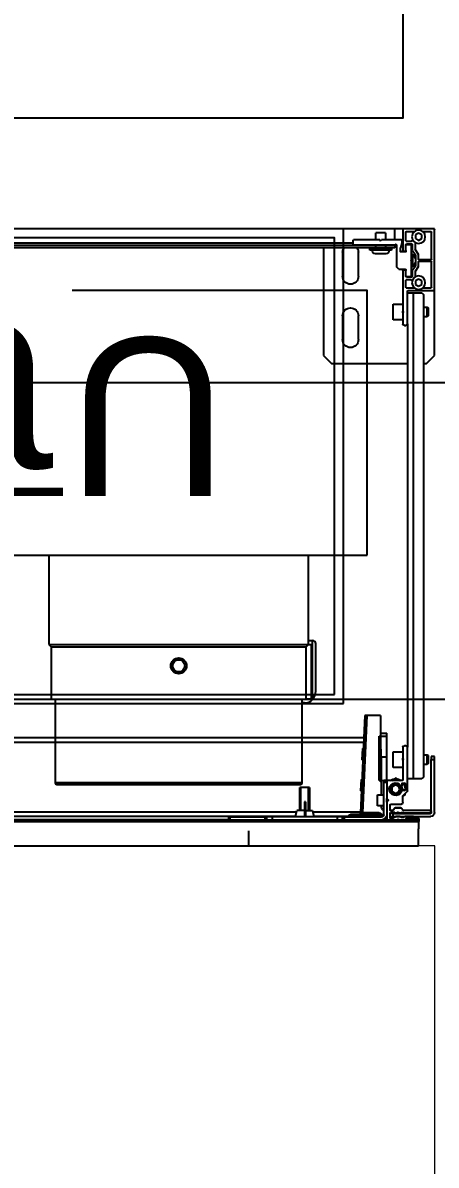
# Model space of a CAD drawing. Header units: millimetres. Extents: x 449410 to 506007, y -379864 to -318775.
# Drawn here: x 470563 to 470824, y -328919 to -328197 of the extents above; entities that cross this region are included whole.
import ezdxf
from ezdxf import colors
from ezdxf.entities.mleader import LeaderData, LeaderLine
from ezdxf.math import Vec2, Vec3

# ---------------------------------------------------------------- set-up
doc = ezdxf.new("R2010")
doc.units = ezdxf.units.MM
doc.linetypes.add('prlm_ef', pattern=[0.165, 0.1, -0.065])
doc.layers.add('_GAZELEC-BOITE INCORPO', color=36, linetype='Continuous', lineweight=18)
doc.layers.add('_GAZELEC-RESERVATION', color=1, linetype='Continuous', lineweight=18)
for name, color, linetype in [('_GAZELEC-EAU CHAUDE', 1, 'Continuous'), ('prlm-CHAUFF', 30, 'Continuous'), ('prlm-EAU-EF', 161, 'Continuous'), ('prlm-ELEC-CFO', 201, 'Continuous'), ('prlm-GT', 242, 'Continuous'), ('prlm-MOD', 64, 'Continuous')]:
    doc.layers.add(name, color=color, linetype=linetype)
doc.layers.add('prlm-xpoly', color=7, linetype='Continuous', plot=False)
doc.styles.add('Arial', font='arial.ttf')
doc.styles.add('prlm-elec-cfo', font='comic.ttf', dxfattribs={"height": 12})
doc.styles.get("Standard").update_dxf_attribs({"font": 'arial.ttf'})
doc.dimstyles.new('200', dxfattribs={"dimtxt": 150, "dimasz": 25, "dimexe": 50, "dimexo": 50, "dimgap": 20, "dimtad": 1, "dimdec": 0, "dimlfac": 0.1, "dimdsep": 46, "dimtxsty": 'Arial', "dimblk1": 'DOTBLANK', "dimblk2": 'DOTBLANK', "dimsah": 1, "dimcen": 25, "dimclrd": 5, "dimclre": 5, "dimadec": 0, "dimazin": 0, "dimtfac": 1, "dimtdec": 0, "dimtmove": 0, "dimatfit": 3, "dimldrblk": 'DOTBLANK', "dimfxl": 50, "dimtolj": 1, "dimtzin": 0, "dimarcsym": 0})

# ---------------------------------------------------------------- blocks, each defined once
blk = doc.blocks.new('MTI900_Alu_390')
at = {"layer": 'prlm-MOD', "color": 1, "linetype": 'Continuous'}
for p, q in [((-4.475, 0), (-4.472, 0)), ((-4.475, -0.003), (-4.475, 0)), ((-4.472, 0), (-4.278, 0)), ((-4.278, 0), (-4.225, 0)), ((-4.225, 0), (4.225, 0)), ((-4.225, -0.07), (-4.225, 0)), ((-4.475, -0.387), (-4.475, -0.003)), ((-4.457, -0.191), (-4.457, -0.021)), ((-4.454, -0.018), (-4.4033, -0.018)), ((-4.395, -0.0385), (-4.375, -0.0269)), ((-4.395, -0.0615), (-4.395, -0.0385)), ((-4.375, -0.0731), (-4.395, -0.0615)), ((-4.375, -0.0269), (-4.355, -0.0385)), ((-4.355, -0.0615), (-4.375, -0.0731)), ((-4.355, -0.0385), (-4.355, -0.0615)), ((-4.3467, -0.018), (-4.296, -0.018)), ((-4.293, -0.021), (-4.293, -0.074)), ((-4.275, -0.003), (-4.275, -0.137)), ((-4.267, -0.07), (-4.14, -0.07)), ((-4.165, -0.025), (-4.105, -0.025)), ((-4.165, -0.025), (-4.165, -0.07)), ((-4.135, -0.075), (-4.14, -0.07)), ((-4.13, -0.07), (-4.135, -0.075)), ((-4.13, -0.07), (-3.963, -0.07)), ((-4.105, -0.07), (-4.105, -0.025)), ((-4.3535, -0.1303), (-4.3725, -0.1588)), ((-4.3355, -0.1358), (-4.3545, -0.1642)), ((-4.353, -0.0864), (-4.353, -0.1286)), ((-4.335, -0.098), (-4.335, -0.1341)), ((-4.298, -0.095), (-4.332, -0.095)), ((-4.296, -0.077), (-4.3306, -0.077)), ((-4.33, -0.195), (-4.33, -0.103)), ((-4.327, -0.1), (-4.298, -0.1)), ((-4.295, -0.137), (-4.295, -0.098)), ((-4.295, -0.137), (-4.295, -0.142)), ((-4.278, -0.14), (-4.292, -0.14)), ((-4.27, -0.073), (-4.27, -0.0895)), ((-4.2698, -0.0905), (-4.2602, -0.1195)), ((-4.26, -0.142), (-4.26, -0.1205)), ((-4.235, -0.1), (-4.235, -0.24)), ((-3.963, -0.1), (-4.229, -0.1)), ((-4.225, -0.105), (-4.225, -0.1)), ((-4.225, -0.105), (-4.165, -0.105)), ((-4.225, -0.105), (-4.225, -0.12)), ((-4.225, -0.12), (-4.17, -0.12)), ((-4.203, -0.12), (-4.203, -0.125)), ((-4.203, -0.125), (-4.067, -0.125)), ((-4.203, -0.125), (-4.203, -0.135)), ((-4.203, -0.135), (-4.067, -0.135)), ((-4.165, -0.115), (-4.175, -0.125)), ((-4.165, -0.1), (-4.165, -0.115)), ((-4.105, -0.115), (-4.165, -0.115)), ((-4.105, -0.115), (-4.105, -0.1)), ((-4.105, -0.105), (4.105, -0.105)), ((-4.095, -0.125), (-4.105, -0.115)), ((-4.1, -0.12), (4.1, -0.12)), ((-4.067, -0.125), (-4.067, -0.12)), ((-4.067, -0.135), (-4.067, -0.125)), ((-3.96, -0.073), (-3.96, -0.097)), ((-3.96, -0.09), (3.96, -0.09)), ((-3.775, -0.12), (-3.775, -0.8)), ((-4.457, -0.369), (-4.457, -0.209)), ((-4.376, -0.194), (-4.454, -0.194)), ((-4.454, -0.206), (-4.376, -0.206)), ((-4.373, -0.1605), (-4.373, -0.191)), ((-4.373, -0.209), (-4.373, -0.2404)), ((-4.3377, -0.16), (-4.355, -0.19)), ((-4.355, -0.1659), (-4.355, -0.2341)), ((-4.355, -0.21), (-4.3377, -0.24)), ((-4.33, -0.1677), (-4.3421, -0.1677)), ((-4.3377, -0.24), (-4.3377, -0.16)), ((-4.33, -0.16), (-4.3377, -0.16)), ((-4.325, -0.2), (-4.33, -0.195)), ((-4.33, -0.205), (-4.325, -0.2)), ((-4.33, -0.297), (-4.33, -0.205)), ((-4.292, -0.145), (-4.263, -0.145)), ((-4.1675, -0.158), (-4.1025, -0.158)), ((-3.995, -0.3), (-3.995, -0.15)), ((-3.895, -0.15), (-3.895, -0.3)), ((-4.373, -0.2404), (-4.3535, -0.2697)), ((-4.3545, -0.2358), (-4.335, -0.265)), ((-4.353, -0.2714), (-4.353, -0.3036)), ((-4.33, -0.2323), (-4.3421, -0.2323)), ((-4.3377, -0.24), (-4.33, -0.24)), ((-4.335, -0.265), (-4.335, -0.302)), ((-4.295, -0.258), (-4.295, -0.263)), ((-4.295, -0.302), (-4.295, -0.263)), ((-4.25, -0.255), (-4.292, -0.255)), ((-4.292, -0.26), (-4.278, -0.26)), ((-4.275, -0.263), (-4.275, -0.52)), ((-4.25, -0.255), (-4.235, -0.24)), ((-4.395, -0.3285), (-4.375, -0.3169)), ((-4.395, -0.3515), (-4.395, -0.3285)), ((-4.375, -0.3631), (-4.395, -0.3515)), ((-4.375, -0.3169), (-4.355, -0.3285)), ((-4.355, -0.3515), (-4.375, -0.3631)), ((-4.355, -0.3285), (-4.355, -0.3515)), ((-4.332, -0.305), (-4.298, -0.305)), ((-4.328, -0.323), (-4.296, -0.323)), ((-4.298, -0.3), (-4.327, -0.3)), ((-4.293, -0.326), (-4.293, -0.369)), ((-4.475, -0.8), (-4.475, -0.387)), ((-4.308, -0.39), (-4.472, -0.39)), ((-4.4033, -0.372), (-4.454, -0.372)), ((-4.395, -0.405), (-4.405, -0.415)), ((-4.405, -0.415), (-4.405, -3.465)), ((-4.34, -0.405), (-4.395, -0.405)), ((-4.296, -0.372), (-4.3467, -0.372)), ((-4.305, -0.405), (-4.34, -0.405)), ((-4.34, -0.405), (-4.34, -3.475)), ((-4.305, -0.6), (-4.305, -0.393)), ((-4.43, -0.495), (-4.435, -0.5)), ((-4.435, -0.5), (-4.435, -0.55)), ((-4.43, -0.555), (-4.43, -0.495)), ((-4.405, -0.495), (-4.43, -0.495)), ((-4.215, -0.475), (-4.275, -0.475)), ((-4.215, -0.575), (-4.215, -0.475)), ((-4.435, -0.55), (-4.43, -0.555)), ((-4.43, -0.555), (-4.405, -0.555)), ((-4.275, -0.52), (-4.2779, -0.5229)), ((-4.2779, -0.5271), (-4.275, -0.53)), ((-4.275, -0.53), (-4.275, -0.52)), ((-4.275, -0.53), (-4.275, -0.6)), ((-4.275, -0.575), (-4.215, -0.575)), ((-3.995, -0.7), (-3.995, -0.55)), ((-3.895, -0.55), (-3.895, -0.7)), ((-4.305, -0.6), (-4.305, -3.277)), ((-4.285, -0.61), (-4.295, -0.61)), ((-4.425, -0.85), (-4.475, -0.8)), ((-4.405, -0.85), (-4.425, -0.85)), ((-3.825, -0.85), (-4.305, -0.85)), ((-3.775, -0.8), (-3.825, -0.85)), ((-4.1351, -3.077), (-4.136, -3.497)), ((-4.1351, -3.077), (-4.05, -3.077)), ((-4.0221, -3.692), (-4.05, -3.077)), ((-4.05, -3.077), (-4.035, -3.077)), ((-4.035, -3.077), (-4.0071, -3.6913)), ((-4.175, -3.207), (-4.175, -3.187)), ((-4.1353, -3.187), (-4.175, -3.187)), ((-4.175, -3.337), (-4.175, -3.207)), ((-4.125, -3.207), (-4.175, -3.207)), ((-4.125, -3.487), (-4.125, -3.207)), ((-0.2775, -3.215), (-4.0287, -3.215)), ((-0.2775, -3.245), (-4.0274, -3.245)), ((-4.305, -3.5528), (-4.305, -3.277)), ((-4.295, -3.267), (-4.285, -3.267)), ((-4.275, -3.277), (-4.275, -3.3458)), ((-4.215, -3.305), (-4.275, -3.305)), ((-4.215, -3.405), (-4.215, -3.305)), ((-4.0205, -3.2854), (-4.0255, -3.2857)), ((-4.0205, -3.2854), (-4.0173, -3.3556)), ((-4.475, -3.355), (-4.475, -3.335)), ((-4.475, -3.335), (-4.455, -3.335)), ((-4.475, -3.69), (-4.475, -3.355)), ((-4.455, -3.355), (-4.475, -3.355)), ((-4.455, -3.335), (-4.455, -3.355)), ((-4.455, -3.69), (-4.455, -3.355)), ((-4.43, -3.325), (-4.435, -3.33)), ((-4.435, -3.33), (-4.435, -3.38)), ((-4.435, -3.38), (-4.43, -3.385)), ((-4.43, -3.385), (-4.43, -3.325)), ((-4.405, -3.325), (-4.43, -3.325)), ((-4.43, -3.385), (-4.405, -3.385)), ((-4.2759, -3.3479), (-4.2779, -3.3499)), ((-4.2779, -3.3541), (-4.2759, -3.3561)), ((-4.275, -3.3582), (-4.275, -3.3458)), ((-4.275, -3.3582), (-4.275, -3.484)), ((-4.175, -3.487), (-4.175, -3.337)), ((-4.14, -3.337), (-4.175, -3.337)), ((-4.14, -3.487), (-4.14, -3.337)), ((-4.0223, -3.3558), (-4.0173, -3.3556)), ((-4.405, -3.465), (-4.395, -3.475)), ((-4.275, -3.405), (-4.215, -3.405)), ((-4.34, -3.475), (-4.395, -3.475)), ((-4.305, -3.475), (-4.34, -3.475)), ((-4.29, -3.5066), (-4.2854, -3.504)), ((-4.29, -3.507), (-4.29, -3.549)), ((-4.274, -3.504), (-4.287, -3.504)), ((-4.272, -3.487), (-4.178, -3.487)), ((-4.271, -3.518), (-4.271, -3.507)), ((-4.2657, -3.521), (-4.268, -3.521)), ((-4.24, -3.4778), (-4.23, -3.472)), ((-4.23, -3.472), (-4.22, -3.4778)), ((-4.195, -3.5614), (-4.195, -3.5226)), ((-4.175, -3.49), (-4.175, -3.487)), ((-4.175, -3.487), (-4.155, -3.487)), ((-4.175, -3.49), (-4.175, -3.6008)), ((-4.155, -3.497), (-4.175, -3.497)), ((-4.14, -3.487), (-4.155, -3.487)), ((-4.155, -3.487), (-4.155, -3.497)), ((-4.155, -3.702), (-4.155, -3.497)), ((-4.125, -3.487), (-4.14, -3.487)), ((-4.14, -3.577), (-4.14, -3.487)), ((-4.136, -3.497), (-4.14, -3.4972)), ((-4.0116, -3.4816), (-4.0166, -3.4819)), ((-4.0116, -3.4816), (-4.0084, -3.5518)), ((-3.685, -3.532), (-3.625, -3.532)), ((-3.685, -3.532), (-3.685, -3.677)), ((-3.6789, -3.677), (-3.6789, -3.532)), ((-3.6311, -3.677), (-3.6311, -3.532)), ((-3.625, -3.677), (-3.625, -3.532)), ((-4.2769, -3.5821), (-4.3041, -3.5549)), ((-4.2906, -3.577), (-4.2906, -3.5684)), ((-4.2806, -3.5828), (-4.2906, -3.577)), ((-4.287, -3.552), (-4.282, -3.552)), ((-4.279, -3.549), (-4.279, -3.545)), ((-4.276, -3.542), (-4.2729, -3.542)), ((-4.276, -3.627), (-4.276, -3.5842)), ((-4.1759, -3.6029), (-4.1829, -3.6099)), ((-4.175, -3.6232), (-4.175, -3.6008)), ((-4.115, -3.577), (-4.155, -3.577)), ((-4.115, -3.647), (-4.115, -3.577)), ((-4.0134, -3.552), (-4.0084, -3.5518)), ((-4.455, -3.682), (-4.455, -3.68)), ((-4.452, -3.677), (-4.2791, -3.677)), ((-4.2766, -3.6757), (-4.2679, -3.6633)), ((-4.198, -3.637), (-4.266, -3.637)), ((-4.2654, -3.662), (-4.2246, -3.662)), ((-4.263, -3.657), (-4.265, -3.659)), ((-4.225, -3.659), (-4.265, -3.659)), ((-4.265, -3.659), (-4.265, -3.662)), ((-4.227, -3.657), (-4.263, -3.657)), ((-4.2607, -3.657), (-4.2607, -3.662)), ((-4.2293, -3.657), (-4.2293, -3.662)), ((-4.225, -3.659), (-4.227, -3.657)), ((-4.225, -3.662), (-4.225, -3.659)), ((-4.2221, -3.6633), (-4.2134, -3.6757)), ((-4.2109, -3.677), (-4.198, -3.677)), ((-4.195, -3.674), (-4.195, -3.64)), ((-4.1829, -3.6141), (-4.1759, -3.6211)), ((-4.175, -3.6232), (-4.175, -3.734)), ((-4.155, -3.647), (-4.115, -3.647)), ((-4.14, -3.6567), (-4.14, -3.647)), ((-3.705, -3.677), (-3.713, -3.717)), ((-3.66, -3.677), (-3.705, -3.677)), ((-3.66, -3.6225), (-3.655, -3.6225)), ((-3.66, -3.6225), (-3.66, -3.6361)), ((-3.66, -3.6361), (-3.655, -3.6361)), ((-3.66, -3.6361), (-3.66, -3.717)), ((-3.655, -3.6225), (-3.655, -3.6361)), ((-3.655, -3.6361), (-3.655, -3.717)), ((-3.655, -3.677), (-3.605, -3.677)), ((-3.597, -3.717), (-3.605, -3.677)), ((-4.215, -3.695), (-4.45, -3.695)), ((-4.215, -3.715), (-4.45, -3.715)), ((-4.2855, -3.692), (-4.445, -3.692)), ((-4.378, -3.747), (-4.378, -3.727)), ((-4.378, -3.727), (-4.298, -3.727)), ((-4.375, -3.747), (-4.378, -3.747)), ((-4.375, -3.737), (4.375, -3.737)), ((-4.375, -3.747), (-4.375, -3.737)), ((4.375, -3.747), (-4.375, -3.747)), ((-4.375, -3.747), (-4.375, -3.792)), ((-4.345, -3.724), (-4.345, -3.718)), ((-4.342, -3.715), (-4.2885, -3.715)), ((-4.298, -3.727), (-4.342, -3.727)), ((-4.298, -3.727), (-4.298, -3.737)), ((-4.295, -3.734), (-4.295, -3.73)), ((-4.2653, -3.69), (-4.2827, -3.69)), ((-4.2826, -3.72), (-4.2654, -3.72)), ((-4.2651, -3.7161), (-4.269, -3.72)), ((-4.2618, -3.7161), (-4.2651, -3.7161)), ((-4.265, -3.69), (-4.265, -3.695)), ((-4.2521, -3.692), (-4.2625, -3.692)), ((-4.2607, -3.69), (-4.2607, -3.695)), ((-4.2595, -3.715), (-4.231, -3.715)), ((-4.2471, -3.6871), (-4.2521, -3.692)), ((-4.2471, -3.7321), (-4.2521, -3.737)), ((-4.2414, -3.7335), (-4.2486, -3.7335)), ((-4.2379, -3.692), (-4.2429, -3.6871)), ((-4.2379, -3.737), (-4.2429, -3.7321)), ((-4.228, -3.692), (-4.2379, -3.692)), ((-4.2293, -3.69), (-4.2293, -3.695)), ((-4.2249, -3.7161), (-4.2287, -3.7161)), ((-4.2252, -3.69), (-4.198, -3.69)), ((-4.2251, -3.72), (-4.215, -3.72)), ((-4.225, -3.695), (-4.225, -3.69)), ((-4.221, -3.72), (-4.2249, -3.7161)), ((-4.215, -3.715), (-4.215, -3.695)), ((-4.215, -3.695), (-4.195, -3.695)), ((-4.195, -3.715), (-4.215, -3.715)), ((-4.215, -3.72), (-4.215, -3.722)), ((-4.212, -3.725), (-4.198, -3.725)), ((-4.195, -3.722), (-4.195, -3.693)), ((-4.175, -3.737), (-4.175, -3.734)), ((-4.165, -3.737), (-4.165, -3.7265)), ((-3.9067, -3.717), (-4.14, -3.717)), ((-4.135, -3.717), (-4.135, -3.712)), ((-4.105, -3.712), (-4.135, -3.712)), ((-4.125, -3.692), (-4.0221, -3.692)), ((-4.125, -3.702), (-4.125, -3.692)), ((-4.125, -3.702), (-4.105, -3.702)), ((-4.105, -3.702), (-3.965, -3.702)), ((-4.105, -3.702), (-4.105, -3.712)), ((-4.105, -3.712), (-4.105, -3.717)), ((-3.965, -3.712), (-4.105, -3.712)), ((-4.0071, -3.6913), (-4.0221, -3.692)), ((-4.022, -3.6925), (-4.0221, -3.692)), ((-3.7066, -3.685), (-4.0074, -3.685)), ((-4.0071, -3.6913), (-4.007, -3.6925)), ((-3.965, -3.702), (-3.945, -3.702)), ((-3.965, -3.702), (-3.965, -3.712)), ((-3.965, -3.717), (-3.965, -3.712)), ((-3.935, -3.712), (-3.965, -3.712)), ((-3.935, -3.712), (-3.935, -3.717)), ((-3.935, -3.715), (-3.7126, -3.715)), ((-3.9067, -3.737), (-3.9067, -3.717)), ((-3.9067, -3.717), (-3.8932, -3.717)), ((-3.8932, -3.717), (-3.86, -3.717)), ((-3.8932, -3.717), (-3.8932, -3.737)), ((-3.86, -3.717), (-3.45, -3.717)), ((-3.86, -3.717), (-3.86, -3.737)), ((-0.26, -3.685), (-3.6034, -3.685)), ((-3.5974, -3.715), (-0.25, -3.715)), ((-3.45, -3.717), (-3.45, -3.737)), ((-3.45, -3.717), (-3.4168, -3.717)), ((-3.4168, -3.737), (-3.4168, -3.717)), ((-3.4168, -3.717), (-3.4033, -3.717)), ((-3.185, -3.717), (-3.4033, -3.717)), ((-3.4033, -3.717), (-3.4033, -3.737)), ((-3.185, -3.717), (-3.175, -3.717)), ((-3.185, -3.737), (-3.185, -3.717)), ((-3.175, -3.717), (-3.175, -3.737)), ((-3.175, -3.735), (-0.2433, -3.735)), ((-4.375, -3.902), (-4.375, -3.792)), ((-4.375, -3.902), (4.375, -3.902))]:
    blk.add_line(p, q, dxfattribs=at)
at = {"layer": 'prlm-MOD', "color": 1, "ltscale": 50}
blk.add_lwpolyline([(-3.3, -3.8058), (-3.3, -3.902)], dxfattribs=at)
at = {"layer": 'prlm-MOD', "color": 1, "linetype": 'Continuous'}
for centre, radius in [((-4.375, -0.05), 0.0425), ((-4.375, -0.34), 0.0425), ((-4.23, -3.542), 0.035), ((-4.23, -3.542), 0.03), ((-4.23, -3.542), 0.025)]:
    blk.add_circle(centre, radius, dxfattribs=at)
for centre, radius, start, end in [((-4.472, -0.003), 0.003, 90, 180), ((-4.278, -0.003), 0.003, 0, 90), ((-4.454, -0.021), 0.003, 90, 180), ((-4.4033, -0.021), 0.003, 84.51824, 90), ((-4.3467, -0.021), 0.003, 90, 95.48174), ((-4.296, -0.021), 0.003, 0, 90), ((-4.267, -0.073), 0.003, 90, 180), ((-3.963, -0.073), 0.003, 0, 90), ((-4.356, -0.1286), 0.003, 326.30993, 0), ((-4.3306, -0.067), 0.01, 213.6525, 270), ((-4.338, -0.1341), 0.003, 326.30993, 0), ((-4.332, -0.098), 0.003, 90, 180), ((-4.327, -0.103), 0.003, 90, 180), ((-4.298, -0.098), 0.003, 0, 90), ((-4.298, -0.103), 0.003, 0, 90), ((-4.296, -0.074), 0.003, 270, 0), ((-4.292, -0.137), 0.003, 180, 270), ((-4.292, -0.142), 0.003, 180, 270), ((-4.278, -0.137), 0.003, 270, 0), ((-4.267, -0.0895), 0.003, 180, 198.43495), ((-4.263, -0.142), 0.003, 270, 0), ((-4.263, -0.1205), 0.003, 0, 18.43495), ((-4.232, -0.1), 0.003, 0, 180), ((-4.1675, -0.138), 0.02, 171.37307, 270), ((-4.1675, -0.133), 0.02, 185.73917, 187.18076), ((-4.1025, -0.138), 0.02, 270, 8.62693), ((-4.1025, -0.133), 0.02, 352.81924, 354.26083), ((-3.945, -0.15), 0.05, 143.1301, 180), ((-3.963, -0.097), 0.003, 270, 0), ((-3.945, -0.15), 0.05, 0, 36.8699), ((-4.454, -0.191), 0.003, 180, 270), ((-4.454, -0.209), 0.003, 90, 180), ((-4.376, -0.191), 0.003, 270, 0), ((-4.376, -0.209), 0.003, 0, 90), ((-4.37, -0.1605), 0.003, 146.30993, 180), ((-4.352, -0.1659), 0.003, 146.30993, 180), ((-4.352, -0.2341), 0.003, 180, 213.69007), ((-4.356, -0.2714), 0.003, 0, 33.69007), ((-4.292, -0.258), 0.003, 90, 180), ((-4.292, -0.263), 0.003, 90, 180), ((-4.278, -0.263), 0.003, 0, 90), ((-4.332, -0.302), 0.003, 180, 270), ((-4.328, -0.333), 0.01, 90, 133.85099), ((-4.327, -0.297), 0.003, 180, 270), ((-4.298, -0.297), 0.003, 270, 0), ((-4.298, -0.302), 0.003, 270, 0), ((-4.296, -0.326), 0.003, 0, 90), ((-3.945, -0.3), 0.05, 180, 0), ((-4.472, -0.387), 0.003, 180, 270), ((-4.454, -0.369), 0.003, 180, 270), ((-4.4033, -0.369), 0.003, 270, 275.48179), ((-4.3467, -0.369), 0.003, 264.51823, 270), ((-4.308, -0.393), 0.003, 0, 90), ((-4.296, -0.369), 0.003, 270, 0), ((-3.945, -0.55), 0.05, 0, 180), ((-4.2758, -0.525), 0.003, 135, 225), ((-4.295, -0.6), 0.01, 180, 270), ((-4.285, -0.6), 0.01, 270, 0), ((-3.945, -0.7), 0.05, 180, 0), ((-4.295, -3.277), 0.01, 90, 180), ((-4.285, -3.277), 0.01, 0, 90), ((-4.2758, -3.352), 0.003, 135, 225), ((-4.278, -3.3458), 0.003, 315, 0), ((-4.278, -3.3582), 0.003, 0, 45), ((-4.287, -3.507), 0.003, 90, 180), ((-4.23, -3.542), 0.06, 140.70352, 188.509), ((-4.23, -3.542), 0.065, 144.22418, 157.38014), ((-4.272, -3.484), 0.003, 180, 270), ((-4.274, -3.507), 0.003, 0, 90), ((-4.268, -3.518), 0.003, 180, 270), ((-4.23, -3.542), 0.04, 146.07277, 184.00063), ((-4.23, -3.542), 0.04, 184.00063, 146.07277), ((-4.2657, -3.518), 0.003, 270, 326.07277), ((-4.23, -3.542), 0.065, 57.79577, 122.20423), ((-4.23, -3.542), 0.06, 66.44354, 113.55646), ((-4.178, -3.49), 0.003, 0, 90), ((-4.302, -3.5528), 0.003, 180, 225), ((-4.287, -3.549), 0.003, 180, 270), ((-4.23, -3.542), 0.065, 206.16198, 224.95254), ((-4.282, -3.549), 0.003, 270, 0), ((-4.276, -3.545), 0.003, 90, 180), ((-4.279, -3.5842), 0.003, 0, 45), ((-4.2729, -3.545), 0.003, 4.00063, 90), ((-4.1808, -3.612), 0.003, 135, 225), ((-4.178, -3.6008), 0.003, 315, 0), ((-4.452, -3.68), 0.003, 90, 180), ((-4.445, -3.682), 0.01, 180, 270), ((-4.2791, -3.674), 0.003, 270, 325.00798), ((-4.266, -3.627), 0.01, 180, 270), ((-4.2654, -3.665), 0.003, 90, 145.00798), ((-4.2246, -3.665), 0.003, 34.99202, 90), ((-4.2109, -3.674), 0.003, 214.99202, 270), ((-4.198, -3.64), 0.003, 0, 90), ((-4.198, -3.674), 0.003, 270, 0), ((-4.178, -3.6232), 0.003, 0, 45), ((-4.1151, -3.7104), 0.05, 129.88406, 142.91394), ((-4.16, -3.6567), 0.02, 309.88406, 0), ((-4.45, -3.69), 0.025, 180, 270), ((-4.45, -3.69), 0.005, 180, 270), ((-4.342, -3.718), 0.003, 90, 180), ((-4.342, -3.724), 0.003, 180, 270), ((-4.298, -3.73), 0.003, 0, 90), ((-4.292, -3.734), 0.003, 180, 270), ((-4.2885, -3.718), 0.003, 9.59407, 90), ((-4.2827, -3.693), 0.003, 90, 160.52878), ((-4.2826, -3.717), 0.003, 189.59407, 270), ((-4.2654, -3.717), 0.003, 270, 350.40593), ((-4.2653, -3.693), 0.003, 19.47122, 90), ((-4.275, -3.715), 0.01, 353.93882, 0), ((-4.2595, -3.718), 0.003, 90, 170.40593), ((-4.245, -3.6892), 0.003, 45, 135), ((-4.245, -3.7342), 0.003, 45, 135), ((-4.231, -3.718), 0.003, 9.59407, 90), ((-4.2252, -3.693), 0.003, 90, 160.52878), ((-4.2251, -3.717), 0.003, 189.59407, 270), ((-4.215, -3.715), 0.01, 180, 186.06118), ((-4.212, -3.722), 0.003, 180, 270), ((-4.198, -3.693), 0.003, 0, 90), ((-4.198, -3.722), 0.003, 270, 0), ((-4.178, -3.734), 0.003, 270, 0), ((-4.14, -3.702), 0.035, 180, 270), ((-4.14, -3.702), 0.015, 180, 270), ((-4.125, -3.712), 0.02, 90, 192.41205), ((-4.125, -3.712), 0.01, 90, 180), ((-3.997, -3.692), 0.01, 182.60256, 270), ((-3.945, -3.712), 0.01, 0, 90)]:
    blk.add_arc(centre, radius, start, end, dxfattribs=at)
for centre, major_axis, ratio, start_param, end_param in [((-4.022, -3.6931), (0.015, 0.0007), 0.045361, 0, 1.568734), ((-3.997, -3.692), (0.025, 0), 0.4, 3.187016, 4.712389)]:
    blk.add_ellipse(centre, major_axis=major_axis, ratio=ratio, start_param=start_param, end_param=end_param, dxfattribs=at)
blk = doc.blocks.new('xi.uta-yzen-g')
at = {"layer": 'prlm-CHAUFF', "ltscale": 50}
for p, q in [((-36.4, 35.02), (-20.8, 35.02)), ((-36.4, 35.02), (-36.4, 29.72)), ((-20.9, 35.12), (-36.3, 35.12)), ((-20.8, 29.72), (-20.8, 35.02)), ((-37.056, 29.72), (-36.65, 29.72)), ((-37.056, 29.72), (-37.056, 26.02)), ((-37, 29.72), (-37, 26.27)), ((-36.98, 29.72), (-36.98, 26.27)), ((-20.55, 29.72), (-36.65, 29.72)), ((-36.65, 29.72), (-36.65, 26.42)), ((-36.55, 29.97), (-36.4, 29.97)), ((-20.55, 26.42), (-20.55, 29.72)), ((-37.25, 29.216), (-37.25, 26.22)), ((-37, 28.42), (-36.98, 28.42)), ((-36.98, 28.07), (-37, 28.07)), ((-37, 27.693), (-36.98, 27.693)), ((-36.98, 27.343), (-37, 27.343)), ((-37, 27.293), (-36.98, 27.293)), ((-36.98, 27.193), (-37, 27.193)), ((-36.8, 26.02), (-37.05, 26.02)), ((-36.98, 26.27), (-37, 26.27)), ((-36.8, 26.27), (-36.98, 26.27)), ((-36.65, 26.42), (-36.8, 26.27)), ((-20.4, 26.27), (-36.8, 26.27)), ((-36.8, 26.27), (-36.8, 20.62)), ((-20.55, 26.42), (-36.65, 26.42)), ((-20.4, 26.27), (-20.55, 26.42)), ((-20.4, 20.62), (-20.4, 26.27))]:
    blk.add_line(p, q, dxfattribs=at)
for points in [[(-39, 30), (-39, 0), (0, 0), (0, 30)], [(-38.429, 29.429), (-38.429, 0.571), (-0.571, 0.571), (-0.571, 29.429)], [(-40.5, 20.62), (-40.5, 3.9), (40.5, 3.9), (40.5, 20.62)]]:
    blk.add_lwpolyline(points, close=True, dxfattribs=at)
for radius in [0.5, 0.48, 0.38]:
    blk.add_circle((-28.6, 27.62), radius, dxfattribs=at)
for centre, radius, start, end in [((-36.3, 35.02), 0.1, 90, 180), ((-20.9, 35.02), 0.1, 0, 90), ((-36.475, 29.24), 0.776, 138.52479, 181.76751), ((-36.55, 29.27), 0.7, 90, 136.27309), ((-37.05, 26.22), 0.2, 180, 268.32391), ((-37.05, 26.22), 0.2, 268.32391, 270)]:
    blk.add_arc(centre, radius, start, end, dxfattribs=at)
for centre, major_axis, ratio, start_param, end_param in [((-36.55, 28.959), (-0.45, 0), 0.974723, 5.983927, 6.283185), ((-36.55, 28.603), (-0.45, 0), 0.974723, 5.983927, 6.283185), ((-35.75, 28.603), (-1.25, 0), 0.146694, 0, 0.179125)]:
    blk.add_ellipse(centre, major_axis=major_axis, ratio=ratio, start_param=start_param, end_param=end_param, dxfattribs=at)
blk.add_open_spline([(-36.982, 29.391), (-36.986, 29.379), (-36.989, 29.366), (-36.997, 29.324), (-37, 29.294), (-37, 29.265)], degree=3, knots=[0.8185803, 0.8185803, 0.8185803, 0.8185803, 0.875, 0.875, 1, 1, 1, 1], dxfattribs=at)
at = {"layer": 'prlm-CHAUFF', "ltscale": 50, "insert": (-31.697, 16.894), "char_height": 10, "width": 139.79252, "attachment_point": 1}
blk.add_mtext('UTA', dxfattribs=at)
blk = doc.blocks.new('_DOTBLANK')
at = {"color": 0, "linetype": 'ByBlock'}
blk.add_line((-0.5, 0), (-1, 0), dxfattribs=at)
blk.add_circle((0, 0), 0.5, dxfattribs=at)
blk = doc.blocks.new('*D165')
at = {"layer": '_GAZELEC-BOITE INCORPO', "color": 5, "lineweight": -2, "transparency": 16777216}
for p, q in [((470278.88, -324593.41), (471165.64, -324593.41)), ((471115.64, -328399.45), (471115.64, -324618.41)), ((470278.88, -328424.45), (471165.64, -328424.45))]:
    blk.add_line(p, q, dxfattribs=at)
at = {"layer": '_GAZELEC-BOITE INCORPO', "color": 5, "lineweight": -2, "transparency": 16777216, "xscale": 25, "yscale": 25, "zscale": 25}
for p, rotation in [((471115.64, -324593.41), 90), ((471115.64, -328424.45), 270)]:
    blk.add_blockref('_DOTBLANK', p, dxfattribs=dict(at, rotation=rotation))
at = {"layer": '_GAZELEC-BOITE INCORPO', "color": 0, "transparency": 16777216, "insert": (471019, -326508.93), "char_height": 150, "attachment_point": 5, "rotation": 90, "style": 'Arial'}
blk.add_mtext('\\A1;383', dxfattribs=at)
blk = doc.blocks.new('*D166')
at = {"layer": '_GAZELEC-BOITE INCORPO', "color": 5, "lineweight": -2, "transparency": 16777216}
for p, q in [((470278.88, -328424.45), (471165.64, -328424.45)), ((471115.64, -328449.45), (471115.64, -328599.45)), ((470278.88, -328624.45), (471165.64, -328624.45)), ((471115.64, -328624.45), (471115.64, -328906.37))]:
    blk.add_line(p, q, dxfattribs=at)
at = {"layer": '_GAZELEC-BOITE INCORPO', "color": 5, "lineweight": -2, "transparency": 16777216, "xscale": 25, "yscale": 25, "zscale": 25}
for p, rotation in [((471115.64, -328424.45), 90), ((471115.64, -328624.45), 270)]:
    blk.add_blockref('_DOTBLANK', p, dxfattribs=dict(at, rotation=rotation))
at = {"layer": '_GAZELEC-BOITE INCORPO', "color": 0, "transparency": 16777216, "insert": (471019.05, -328777.91), "char_height": 150, "attachment_point": 5, "rotation": 90, "style": 'Arial'}
blk.add_mtext('\\A1;20', dxfattribs=at)

msp = doc.modelspace()

# ---------------------------------------------------------------- linework, layer by layer
at = {"layer": 'prlm-GT', "ltscale": 50}
msp.add_lwpolyline([(469442.913, -328647.251), (469442.913, -327915.253), (470802.881, -327915.253), (470802.881, -328257.253), (469857.913, -328257.253), (469857.941, -328647.221)], close=True, dxfattribs=at)
at = {"layer": 'prlm-xpoly', "lineweight": 0}
msp.add_lwpolyline([(469429.279, -330036.252), (470823.081, -330036.253), (470823.216, -328717.253), (469429.279, -328717.253)], close=True, dxfattribs=at)

# ---------------------------------------------------------------- block references
at = {"layer": 'prlm-CHAUFF', "xscale": 10, "yscale": 10, "zscale": 10, "rotation": 179.9999933324746}
msp.add_blockref('xi.uta-yzen-g', (470375.376, -328327.253), dxfattribs=at)
at = {"layer": 'prlm-MOD', "xscale": -99.99999999999972, "yscale": 99.99999999999974, "zscale": 99.9999999999996, "rotation": 0.0001153397702147174}
msp.add_blockref('MTI900_Alu_390', (470375.376, -328327.254), dxfattribs=at)

# ---------------------------------------------------------------- leaders
at = {"layer": '_GAZELEC-RESERVATION', "color": 6}
ml = msp.add_multileader_mtext('Standard', dxfattribs=at)
ml.set_content('résa n°15\\P300x500 en dalle haute', color=6)
ml.set_leader_properties()
ml.build(insert=Vec2(0, 0))
ml.multileader.update_dxf_attribs({"has_text_frame": 1, "arrow_head_size": 80, "scale": 20})
ctx = ml.context
ctx.base_point, ctx.scale, ctx.char_height, ctx.arrow_head_size, ctx.landing_gap_size, ctx.plane_origin = Vec3(468044.676, -329998.352), 20, 80, 80, 40, Vec3(462503.752, -329799.974)
notes = []
notes.append((ctx, [(1, (1, 1, 0), (467954.831, -329998.352), (1, 0), 89.845, [(0, [(467590.288, -328562.423)], 0, [])])]))
ctx.mtext.insert, ctx.mtext.width, ctx.mtext.flow_direction = Vec3(468084.676, -329957.642), 1568.85041, 5
for ctx, leaders in notes:
    for number, flags, end, landing, length, lines in leaders:
        leader = LeaderData()
        leader.index, (leader.has_last_leader_line, leader.has_dogleg_vector, leader.attachment_direction) = number, flags
        leader.last_leader_point, leader.dogleg_vector, leader.dogleg_length = Vec3(end), Vec3(landing), length
        for number, points, colour, breaks in lines:
            line = LeaderLine()
            line.index, line.vertices, line.color, line.breaks = number, Vec3.list(points), colors.encode_raw_color(colour), breaks
            leader.lines.append(line)
        ctx.leaders.append(leader)

# ---------------------------------------------------------------- next in the draw order: texts
at = {"layer": 'prlm-ELEC-CFO', "lineweight": 20, "insert": (470470.43, -328419.633), "char_height": 120, "attachment_point": 5, "line_spacing_factor": 0.8, "style": 'prlm-elec-cfo', "bg_fill": 3, "box_fill_scale": 1.1, "bg_fill_color": 256, "bg_fill_transparency": 0}
msp.add_mtext('uta', dxfattribs=at)

# ---------------------------------------------------------------- next in the draw order: linework, layer by layer
at = {"layer": '_GAZELEC-EAU CHAUDE', "linetype": 'prlm_ef'}
for points, knots in [([(470172.642, -328451.824), (470176.705, -328502.267), (470180.744, -328552.374), (470187.662, -328617.988), (470189.409, -328633.442), (470192.887, -328661.746), (470194.571, -328674.59), (470197.837, -328697.791), (470199.374, -328708.142), (470202.632, -328728.867), (470204.354, -328739.236), (470209.829, -328770.311), (470213.894, -328790.985), (470225.327, -328842.282), (470233.329, -328872.674), (470252.168, -328931.679), (470263.004, -328960.292), (470285.209, -329008.71), (470295.91, -329029.052), (470319.545, -329067.749), (470332.476, -329086.104), (470352.806, -329110.791), (470359.197, -329118.051), (470368.778, -329128.203), (470371.769, -329131.276), (470377.861, -329137.347), (470380.96, -329140.342), (470390.412, -329149.207), (470396.918, -329154.953), (470417.009, -329171.68), (470431.166, -329182.147), (470468.849, -329206.895), (470493.268, -329220.132), (470544.21, -329242.57), (470570.732, -329251.771), (470624.89, -329265.742), (470652.524, -329270.511), (470687.95, -329273.563), (470695.687, -329274.043), (470710.072, -329274.586), (470716.721, -329274.696), (470730.03, -329274.638), (470736.688, -329274.47), (470756.662, -329273.558), (470769.98, -329272.406), (470810.97, -329267.256), (470838.562, -329261.521), (470893.013, -329246.008), (470919.87, -329236.23), (470972.291, -329213.138), (470997.853, -329199.824), (471047.112, -329170.208), (471070.809, -329153.906), (471115.774, -329118.896), (471137.042, -329100.187), (471164.743, -329072.729), (471172.427, -329064.732), (471185.397, -329050.552), (471190.795, -329044.426), (471201.299, -329032.046), (471206.408, -329025.789), (471221.322, -329006.82), (471230.712, -328993.908), (471256.357, -328955.848), (471271.292, -328930.026), (471297.95, -328876.56), (471309.672, -328848.915), (471330.314, -328791.896), (471339.232, -328762.522), (471354.659, -328702.182), (471361.167, -328671.216), (471372.173, -328607.866), (471376.671, -328575.482), (471386.002, -328492.284), (471389.786, -328440.662), (471395.188, -328335.253), (471396.806, -328281.467), (471398.676, -328204.576), (471399.17, -328182.094), (471400.025, -328143.569), (471400.382, -328127.578), (471401.008, -328101.166), (471401.264, -328090.772), (471401.775, -328071.116), (471402.028, -328061.859), (471402.554, -328043.353), (471402.827, -328034.099), (471403.663, -328006.347), (471404.245, -327987.855), (471405.973, -327932.465), (471407.102, -327895.654), (471409.25, -327805.461), (471409.968, -327752.395), (471408.82, -327648.491), (471406.953, -327597.652), (471399.891, -327507.744), (471395.324, -327468.157), (471382.709, -327391.864), (471374.661, -327355.161), (471356.825, -327293.585), (471347.918, -327267.984), (471327.409, -327218.976), (471315.809, -327195.57), (471297.355, -327164.234), (471291.75, -327155.336), (471281.971, -327140.836), (471277.943, -327135.124), (471269.018, -327123.024), (471264.072, -327116.653), (471253.837, -327104.105), (471248.551, -327097.929), (471232.197, -327079.691), (471220.634, -327067.918), (471187.981, -327037.386), (471165.751, -327019.308), (471118.138, -326985.188), (471092.755, -326969.148), (471039.273, -326939.04), (471011.174, -326924.972), (470952.725, -326898.725), (470922.375, -326886.547), (470842.966, -326857.859), (470792.686, -326842.584), (470689.684, -326815.854), (470636.962, -326804.397), (470530.841, -326784.811), (470477.441, -326776.682), (470407.507, -326767.784), (470390.494, -326765.758), (470334.164, -326759.476), (470295.205, -326755.829), (470179.457, -326746.834), (470103.799, -326743.432), (469954.457, -326740.241), (469880.773, -326740.453), (469734.361, -326742.915), (469661.633, -326745.164), (469569.255, -326748.304), (469549.622, -326748.987), (469529.979, -326749.67)], [0, 0, 0, 0, 153.2690875, 153.2690875, 200.4677008, 200.4677008, 239.6116278, 239.6116278, 271.0628475, 271.0628475, 302.5140672, 302.5140672, 365.4165067, 365.4165067, 459.9761224, 459.9761224, 554.5357382, 554.5357382, 627.8730697, 627.8730697, 701.2104012, 701.2104012, 733.068749, 733.068749, 747.1847579, 747.1847579, 761.3007668, 761.3007668, 789.5327847, 789.5327847, 845.9968204, 845.9968204, 933.3269065, 933.3269065, 1020.6569926, 1020.6569926, 1107.9870786, 1107.9870786, 1132.3656716, 1132.3656716, 1153.3544577, 1153.3544577, 1174.3432438, 1174.3432438, 1216.320816, 1216.320816, 1303.7877719, 1303.7877719, 1391.2547277, 1391.2547277, 1478.7216835, 1478.7216835, 1566.1886394, 1566.1886394, 1653.6555952, 1653.6555952, 1688.6912862, 1688.6912862, 1714.8343268, 1714.8343268, 1740.9773673, 1740.9773673, 1793.2634485, 1793.2634485, 1892.0318494, 1892.0318494, 1990.8002502, 1990.8002502, 2089.5686511, 2089.5686511, 2188.3370519, 2188.3370519, 2287.1054527, 2287.1054527, 2437.3512086, 2437.3512086, 2587.5969644, 2587.5969644, 2649.1874831, 2649.1874831, 2692.655715, 2692.655715, 2720.7828844, 2720.7828844, 2745.7611947, 2745.7611947, 2770.739505, 2770.739505, 2820.6961256, 2820.6961256, 2920.6093667, 2920.6093667, 3067.3418693, 3067.3418693, 3214.074372, 3214.074372, 3335.5590265, 3335.5590265, 3457.0436811, 3457.0436811, 3549.4312476, 3549.4312476, 3641.818814, 3641.818814, 3679.5774227, 3679.5774227, 3704.7429389, 3704.7429389, 3733.7196463, 3733.7196463, 3762.6963537, 3762.6963537, 3820.6497685, 3820.6497685, 3917.9343269, 3917.9343269, 4015.2188854, 4015.2188854, 4112.5034438, 4112.5034438, 4209.7880022, 4209.7880022, 4359.8274441, 4359.8274441, 4509.8668859, 4509.8668859, 4659.9063277, 4659.9063277, 4708.348851, 4708.348851, 4821.1087258, 4821.1087258, 5046.6284754, 5046.6284754, 5272.148225, 5272.148225, 5497.6679746, 5497.6679746, 5558.5259869, 5558.5259869, 5558.5259869, 5558.5259869]), ([(470047.695, -328447.996), (470046.125, -328501.597), (470044.564, -328554.967), (470043.307, -328660.968), (470043.612, -328713.598), (470046.21, -328777.054), (470046.761, -328788.368), (470047.98, -328809.65), (470048.628, -328819.629), (470050.075, -328839.574), (470050.874, -328849.538), (470053.49, -328879.404), (470055.527, -328899.281), (470062.48, -328958.814), (470068.237, -328998.376), (470090.169, -329126.109), (470110.422, -329213.84), (470158.747, -329388.518), (470186.819, -329475.464), (470248.371, -329648.865), (470281.85, -329735.318), (470351.768, -329908.026), (470388.206, -329994.28), (470461.568, -330166.903), (470498.493, -330253.272), (470570.338, -330426.462), (470605.258, -330513.282), (470670.581, -330687.735), (470700.985, -330775.367), (470737.342, -330894.734), (470746.388, -330925.952), (470761.531, -330981.395), (470767.83, -331005.588), (470777.888, -331046.391), (470781.82, -331062.973), (470789.987, -331098.921), (470794.162, -331118.283), (470802.098, -331157.048), (470805.862, -331176.455), (470816.586, -331234.768), (470822.98, -331273.767), (470840.767, -331394.56), (470850.077, -331476.969), (470865.635, -331644.545), (470871.883, -331729.712), (470878.248, -331824.062), (470878.732, -331831.278), (470879.691, -331845.754), (470880.166, -331853.011), (470881.568, -331874.832), (470882.47, -331889.447), (470884.992, -331933.439), (470886.429, -331962.961), (470888.695, -332033.076), (470889.104, -332073.711), (470886.867, -332154.441), (470884.221, -332194.538), (470875.556, -332265.331), (470870.344, -332296.26), (470856.464, -332356.947), (470847.795, -332386.706), (470828.372, -332438.955), (470818.352, -332461.73), (470801.796, -332493.391), (470796.508, -332502.827), (470785.467, -332521.191), (470779.728, -332530.127), (470768.417, -332546.594), (470762.927, -332554.143), (470751.547, -332568.969), (470745.655, -332576.247), (470727.413, -332597.675), (470714.494, -332611.416), (470677.973, -332646.878), (470653.14, -332667.576), (470600.51, -332705.73), (470572.713, -332723.187), (470514.927, -332754.748), (470484.937, -332768.853), (470423.513, -332793.568), (470392.078, -332804.178), (470328.492, -332821.73), (470296.342, -332828.673), (470252.751, -332835.462), (470241.309, -332836.998), (470224.069, -332838.939), (470218.259, -332839.528), (470206.67, -332840.577), (470200.888, -332841.037), (470183.584, -332842.238), (470172.099, -332842.797), (470137.801, -332843.831), (470115.144, -332843.663), (470060.317, -332841.698), (470028.357, -332839.216), (469965.116, -332832.878), (469933.835, -332829.022), (469896.84, -332824.329), (469890.872, -332823.568), (469884.913, -332822.807)], [0, 0, 0, 0, 160.1244581, 160.1244581, 320.2489162, 320.2489162, 355.0829164, 355.0829164, 385.922309, 385.922309, 416.7617015, 416.7617015, 478.4404866, 478.4404866, 601.7980567, 601.7980567, 877.8496576, 877.8496576, 1153.9012585, 1153.9012585, 1429.9528594, 1429.9528594, 1706.0044603, 1706.0044603, 1982.0560612, 1982.0560612, 2258.1076621, 2258.1076621, 2534.159263, 2534.159263, 2631.6083567, 2631.6083567, 2706.7819485, 2706.7819485, 2758.1217331, 2758.1217331, 2817.9067339, 2817.9067339, 2877.6917347, 2877.6917347, 2997.2617364, 2997.2617364, 3246.2786469, 3246.2786469, 3495.2955574, 3495.2955574, 3515.8711878, 3515.8711878, 3536.4468182, 3536.4468182, 3577.5980791, 3577.5980791, 3659.9006009, 3659.9006009, 3772.7447037, 3772.7447037, 3885.5888066, 3885.5888066, 3975.1371337, 3975.1371337, 4064.6854607, 4064.6854607, 4136.7811083, 4136.7811083, 4167.97718, 4167.97718, 4198.4147089, 4198.4147089, 4225.0052009, 4225.0052009, 4251.5956929, 4251.5956929, 4304.7766769, 4304.7766769, 4394.5938776, 4394.5938776, 4484.4110782, 4484.4110782, 4574.2282788, 4574.2282788, 4664.0454795, 4664.0454795, 4753.8626801, 4753.8626801, 4785.8306936, 4785.8306936, 4802.0981859, 4802.0981859, 4818.3656781, 4818.3656781, 4850.9006626, 4850.9006626, 4915.9706316, 4915.9706316, 5009.7239574, 5009.7239574, 5103.4772831, 5103.4772831, 5121.5465275, 5121.5465275, 5121.5465275, 5121.5465275]), ([(470115.228, -328460.028), (470114.383, -328503.228), (470113.545, -328546.175), (470113.516, -328631.241), (470114.325, -328673.36), (470117.541, -328728.65), (470118.516, -328742.335), (470120.773, -328768.412), (470122.022, -328780.817), (470124.199, -328799.481), (470124.987, -328805.785), (470126.668, -328818.385), (470127.56, -328824.677), (470130.388, -328843.533), (470132.475, -328856.076), (470139.317, -328893.628), (470144.65, -328918.559), (470163.406, -328995.783), (470179.242, -329047.767), (470215.743, -329151.127), (470236.407, -329202.502), (470281.118, -329304.812), (470305.164, -329355.746), (470355.16, -329457.349), (470381.11, -329508.017), (470418.154, -329579.746), (470429.082, -329600.834), (470448.92, -329639.187), (470457.836, -329656.453), (470475.58, -329690.991), (470484.4, -329708.247), (470510.716, -329759.986), (470528.066, -329794.439), (470579.6, -329897.735), (470613.267, -329966.514), (470712.718, -330173.056), (470776.955, -330311.022), (470846.7, -330464.056), (470852.881, -330477.642), (470865.231, -330504.867), (470871.398, -330518.503), (470889.845, -330559.489), (470902.072, -330586.914), (470938.29, -330669.53), (470961.823, -330725.061), (471011.83, -330851.042), (471037.603, -330921.798), (471066.684, -331014.587), (471072.979, -331035.651), (471084.12, -331075.047), (471089.046, -331093.355), (471096.382, -331122.207), (471098.962, -331132.704), (471103.952, -331153.723), (471106.363, -331164.248), (471113.355, -331195.867), (471117.693, -331217.005), (471129.805, -331280.573), (471136.676, -331323.158), (471154.622, -331454.304), (471162.34, -331543.36), (471172.152, -331721.849), (471174.246, -331811.284), (471175.271, -331922.494), (471175.4, -331944.508), (471175.528, -331988.535), (471175.524, -332010.543), (471175.305, -332076.554), (471174.881, -332120.54), (471172.733, -332252.421), (471170.131, -332340.239), (471158.46, -332603.263), (471145.527, -332778.039), (471120.463, -333007.032), (471113.818, -333062.057), (471091.953, -333226.827), (471074.805, -333336.272), (471048.456, -333480.085), (471041.782, -333514.891), (471020.873, -333619.152), (471005.753, -333688.407), (470973.491, -333826.47), (470956.349, -333895.279), (470927.024, -334007.153), (470915.35, -334050.332), (470879.448, -334179.668), (470854.338, -334265.623), (470820.84, -334376.308), (470813.234, -334401.18), (470798.104, -334450.83), (470790.579, -334475.61), (470768.421, -334549.865), (470754.206, -334599.256), (470728.443, -334698.073), (470716.896, -334747.499), (470705.623, -334806.583), (470703.886, -334816.097), (470700.881, -334833.376), (470699.588, -334841.136), (470697.107, -334856.691), (470695.919, -334864.483), (470692.501, -334887.904), (470690.418, -334903.576), (470684.684, -334950.752), (470681.545, -334982.416), (470674.336, -335068.64), (470671.181, -335123.537), (470667.458, -335196.473), (470666.587, -335214.221), (470665.716, -335231.997)], [0, 0, 0, 0, 128.5369384, 128.5369384, 257.0738767, 257.0738767, 299.6095884, 299.6095884, 338.5401571, 338.5401571, 358.4777211, 358.4777211, 378.4152852, 378.4152852, 418.2904134, 418.2904134, 498.0406697, 498.0406697, 666.2215297, 666.2215297, 834.4023897, 834.4023897, 1002.5832497, 1002.5832497, 1170.7641098, 1170.7641098, 1240.823962, 1240.823962, 1298.17063, 1298.17063, 1355.517298, 1355.517298, 1470.2106339, 1470.2106339, 1699.5973058, 1699.5973058, 2158.3706495, 2158.3706495, 2203.020735, 2203.020735, 2247.6708204, 2247.6708204, 2336.9709913, 2336.9709913, 2515.571333, 2515.571333, 2738.1546714, 2738.1546714, 2803.1624912, 2803.1624912, 2859.1916654, 2859.1916654, 2891.1123253, 2891.1123253, 2923.0329851, 2923.0329851, 2986.8743048, 2986.8743048, 3114.5569443, 3114.5569443, 3378.7014148, 3378.7014148, 3642.8458854, 3642.8458854, 3708.1144804, 3708.1144804, 3773.3830754, 3773.3830754, 3903.9202655, 3903.9202655, 4164.9946457, 4164.9946457, 4687.1434059, 4687.1434059, 4852.6492487, 4852.6492487, 5183.6609341, 5183.6609341, 5289.553419, 5289.553419, 5501.3383889, 5501.3383889, 5713.1233588, 5713.1233588, 5846.62188, 5846.62188, 6113.6189225, 6113.6189225, 6191.2402448, 6191.2402448, 6268.8615672, 6268.8615672, 6424.1042119, 6424.1042119, 6579.3468566, 6579.3468566, 6609.125582, 6609.125582, 6633.3868713, 6633.3868713, 6657.6481605, 6657.6481605, 6706.1707391, 6706.1707391, 6803.2158962, 6803.2158962, 6968.9642955, 6968.9642955, 7022.140042, 7022.140042, 7022.140042, 7022.140042])]:
    msp.add_open_spline(points, degree=3, knots=knots, dxfattribs=at)
at = {"layer": 'prlm-EAU-EF', "linetype": 'prlm_ef'}
for points in [[(470122.929, -328469.895), (470153.776, -328813.987), (470204.239, -329021.071), (470327.589, -329211.718), (470718.206, -329401.195), (471242.02, -329330.535), (471745.411, -328791.545), (473589.656, -326293.497), (473922.384, -325746.527), (474104.848, -325027.959), (474104.848, -324630.605)], [(470132.771, -328455.035), (470160.376, -328717.556), (470339.455, -329155.386), (470711.777, -329314.584), (471223.594, -329067.572), (471441.714, -328074.05), (471304.842, -327104.212), (470388.701, -326725.327), (469528.587, -326709.695)], [(470059.44, -328442.895), (470068.977, -328802.206), (470722.563, -330519.207), (471025.388, -331917.491), (470971.896, -332550.758), (470809.442, -333357.702), (470394.702, -334116.003), (469885.165, -334497.296), (469481.452, -334589.822)], [(470007.712, -328446.825), (470007.712, -328806.04), (470747.633, -331093.066), (470838.241, -331825.321), (470739.98, -332517.343), (470219.285, -332799.2), (469889.975, -332783.129)], [(470075.236, -328459.245), (470084.688, -328805.763), (470429.837, -329689.488), (470811.919, -330484.207), (471057.857, -331133.158), (471135.31, -331932.398), (470994.801, -333545.724), (470789.531, -334341.67), (470660.943, -334829.779), (470625.764, -335230.039)]]:
    msp.add_spline(points, degree=3, dxfattribs=at)

# ---------------------------------------------------------------- next in the draw order: dimensions: what is measured, and where the dimension line sits
at = {"layer": '_GAZELEC-BOITE INCORPO'}
for base, p2, picture, middle in [((471115.64, -324593.407), (470228.876, -324593.407), '*D165', (471019.003, -326508.928)), ((471115.64, -328624.452), (470228.876, -328624.452), '*D166', (471019.054, -328777.91))]:
    dim = msp.add_linear_dim(base=base, p1=(470228.876, -328424.449), p2=p2, angle=90, dimstyle='200', dxfattribs=at)
    dim.commit()
    dim.dimension.update_dxf_attribs({"geometry": picture, "text_midpoint": middle})

doc.saveas('drawing.dxf')
